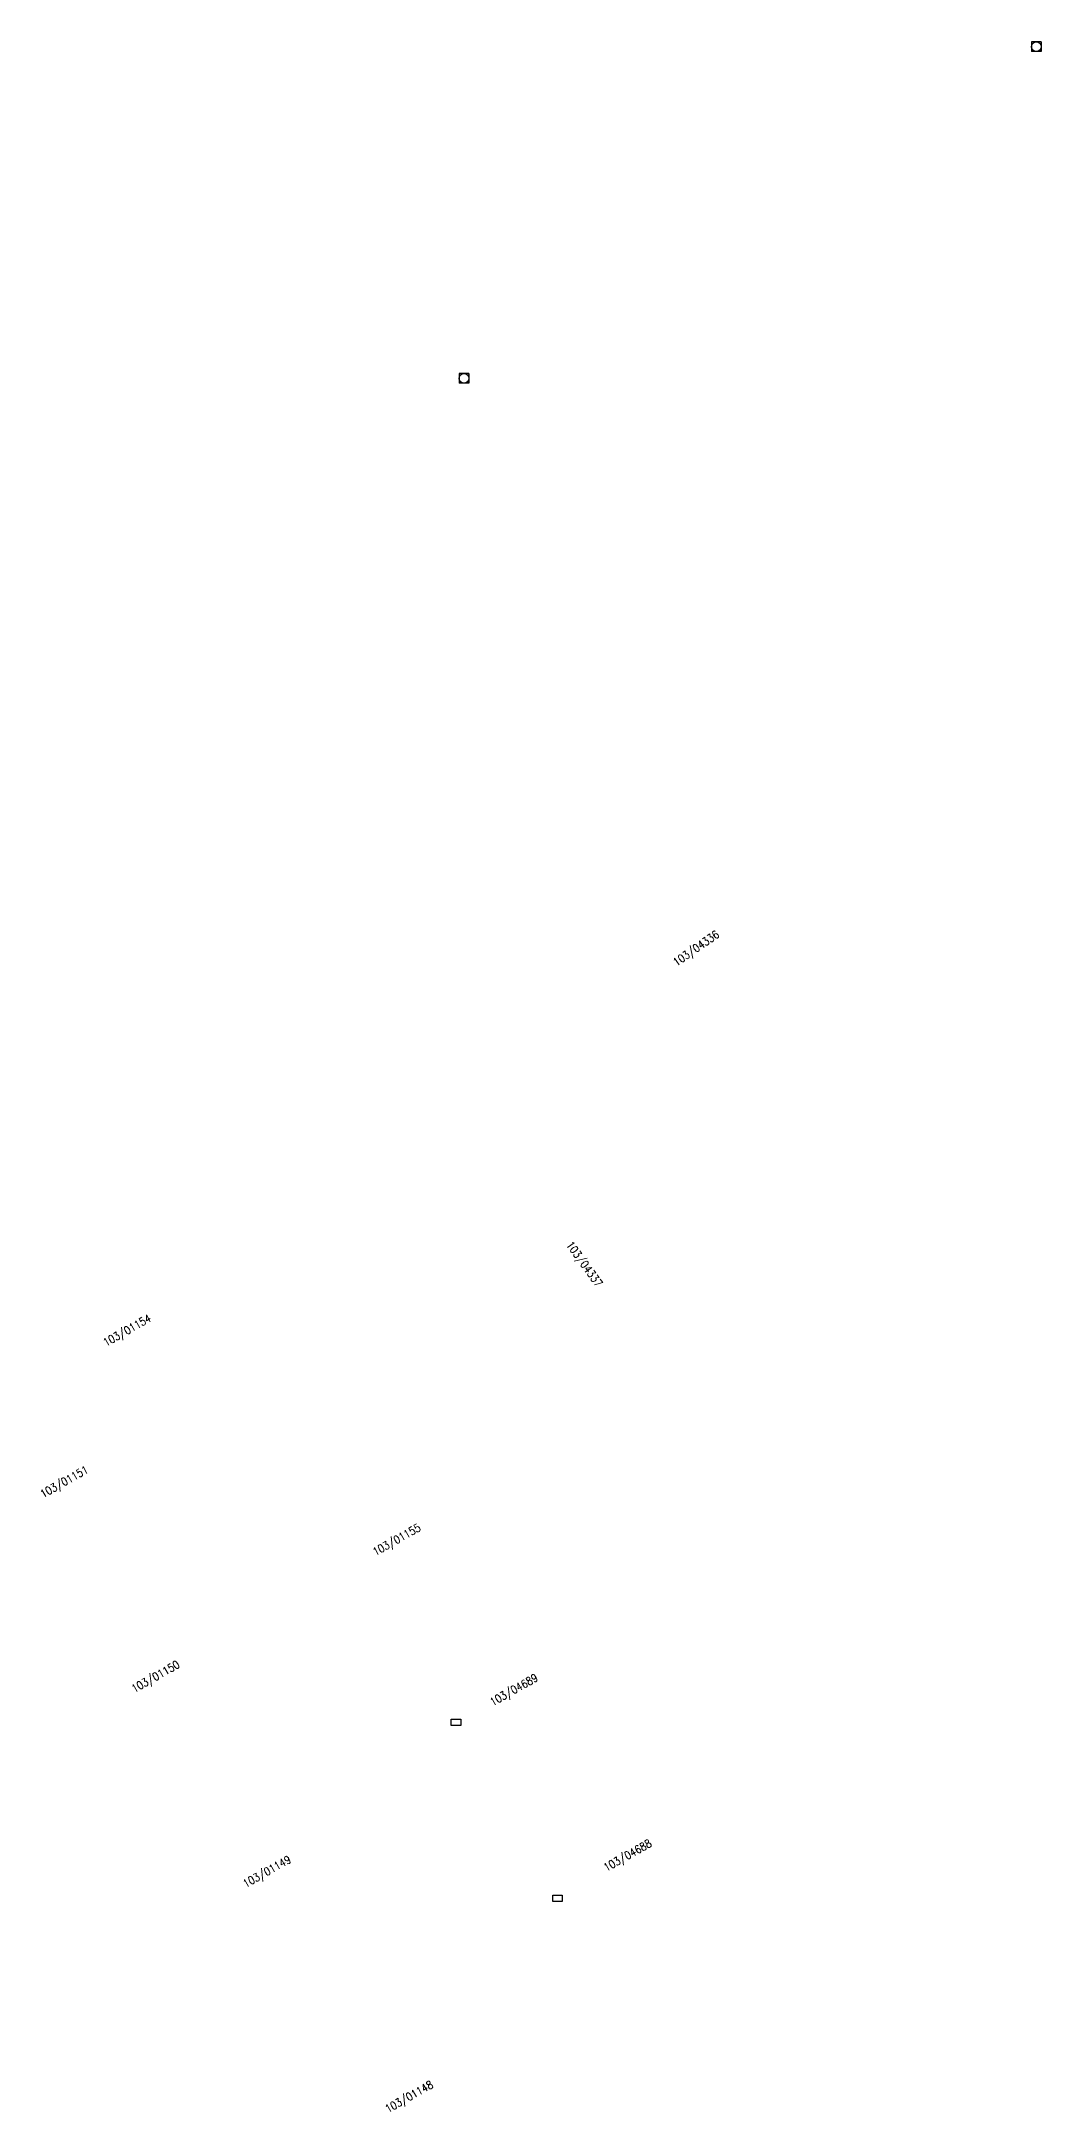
# Model space of a CAD drawing. Header units: millimetres. Extents: x 138007 to 138995, y 124090 to 124913.
# Drawn here: x 138006.9 to 138163.1, y 124589.6 to 124913 of the extents above; entities that cross this region are included whole.
import ezdxf

# ---------------------------------------------------------------- set-up
doc = ezdxf.new("R2010")
doc.units = ezdxf.units.MM
doc.layers.get('0').update_dxf_attribs({"linetype": 'CONTINUOUS'})
doc.layers.add('W0420', color=7, linetype='CONTINUOUS')
doc.layers.add('W1471', color=7, linetype='CONTINUOUS')
doc.styles.get("Standard").update_dxf_attribs({"font": 'romans.shx', "width": 0.85})

# ---------------------------------------------------------------- blocks, each defined once
blk = doc.blocks.new('T420')
for p, q in [((0.75, 0.75), (-0.75, 0.75)), ((-0.75, 0.75), (-0.75, -0.75)), ((0.75, 0.75), (0.75, -0.75)), ((0.75, -0.75), (-0.75, -0.75))]:
    blk.add_line(p, q)
blk.add_ellipse((0, 0), major_axis=(-0.53, 0.53), ratio=1, start_param=3.926991, end_param=10.210176)
blk = doc.blocks.new('T1471')
at = {"color": 0, "linetype": 'Continuous', "flags": 128}
blk.add_lwpolyline([(-0.75, -0.5), (-0.75, 0.5), (0.75, 0.5), (0.75, -0.5), (-0.75, -0.5)], dxfattribs=at)

msp = doc.modelspace()

# ---------------------------------------------------------------- block references
at = {"layer": 'W0420'}
for p in [(138162.32, 124912.21), (138072.9, 124860.39)]:
    msp.add_blockref('T420', p, dxfattribs=at)
at = {"layer": 'W1471', "color": 252}
for p in [(138071.65, 124650.42), (138087.51, 124622.91)]:
    msp.add_blockref('T1471', p, dxfattribs=at)

# ---------------------------------------------------------------- texts
at = {"layer": 'W1471', "color": 252, "linetype": 'Continuous', "width": 0.85}
for s, rotation, p in [('103/04336', 34.7198, (138106.1, 124768.49)), ('103/04337', 305.6323, (138088.81, 124725.02)), ('103/01154', 29.479, (138016.97, 124709.09)), ('103/01151', 29.479, (138007.15, 124685.43)), ('103/01155', 29.479, (138059.08, 124676.38)), ('103/01150', 29.479, (138021.41, 124654.99)), ('103/04689', 29.479, (138077.39, 124652.93)), ('103/04688', 29.479, (138095.15, 124627.06)), ('103/01149', 29.479, (138038.82, 124624.53)), ('103/01148', 29.479, (138061.02, 124589.35))]:
    msp.add_text(s, height=1.25, rotation=rotation, dxfattribs=at).set_placement(p)

doc.saveas('drawing.dxf')
